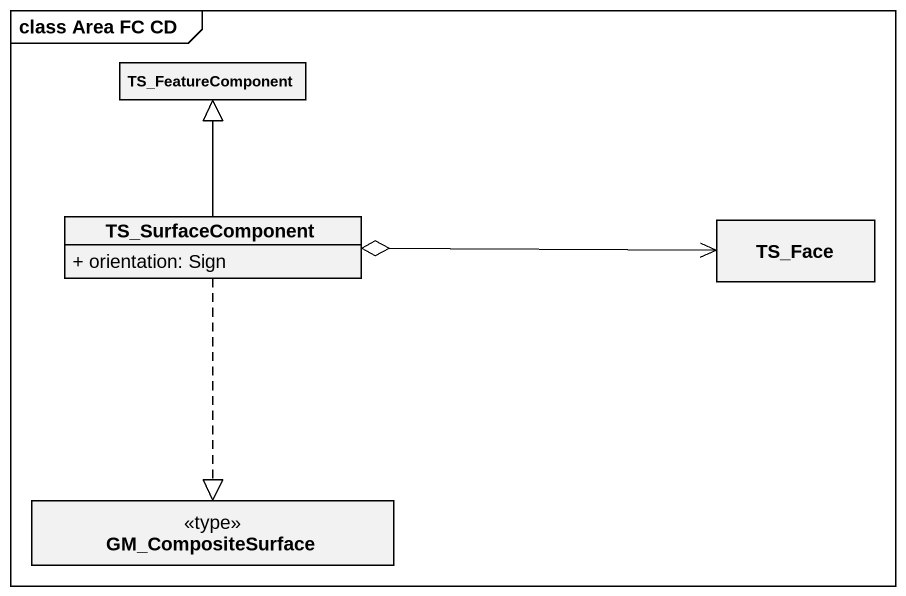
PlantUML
@startuml
mainframe class Area FC CD
hide circle
hide empty members
skinparam classAttributeIconSize 0
class TS_FeatureComponent
class TS_SurfaceComponent {
  + orientation: Sign
}
class TS_Face
class GM_CompositeSurface <<type>>
TS_SurfaceComponent -up-|> TS_FeatureComponent
TS_SurfaceComponent ..|> GM_CompositeSurface
TS_Face <-left-o TS_SurfaceComponent
@enduml
